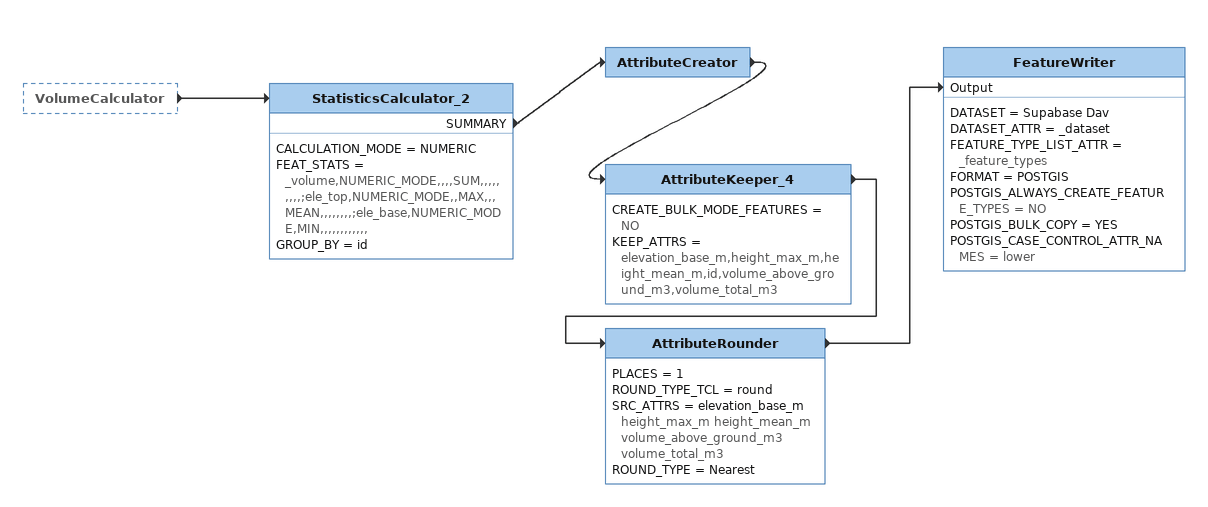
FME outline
VolumeCalculator [outside]
    -> StatisticsCalculator_2
StatisticsCalculator_2
    CALCULATION_MODE = NUMERIC
    FEAT_STATS = _volume,NUMERIC_MODE,,,,SUM,,,,,,,,,;ele_top,NUMERIC_MODE,,MAX,,,MEAN,,,,,,,,;ele_base,NUMERIC_MODE,MIN,,,,,,,,,,,,
    GROUP_BY = id
    SUMMARY -> AttributeCreator
AttributeCreator
    -> AttributeKeeper_4
AttributeKeeper_4
    CREATE_BULK_MODE_FEATURES = NO
    KEEP_ATTRS = elevation_base_m,height_max_m,height_mean_m,id,volume_above_ground_m3,volume_total_m3
    -> AttributeRounder
AttributeRounder
    PLACES = 1
    ROUND_TYPE_TCL = round
    SRC_ATTRS = elevation_base_m height_max_m height_mean_m volume_above_ground_m3 volume_total_m3
    ROUND_TYPE = Nearest
    -> FeatureWriter [Output]
FeatureWriter
    DATASET = Supabase Dav
    DATASET_ATTR = _dataset
    FEATURE_TYPE_LIST_ATTR = _feature_types
    FORMAT = POSTGIS
    POSTGIS_ALWAYS_CREATE_FEATURE_TYPES = NO
    POSTGIS_BULK_COPY = YES
    POSTGIS_CASE_CONTROL_ATTR_NAMES = lower
